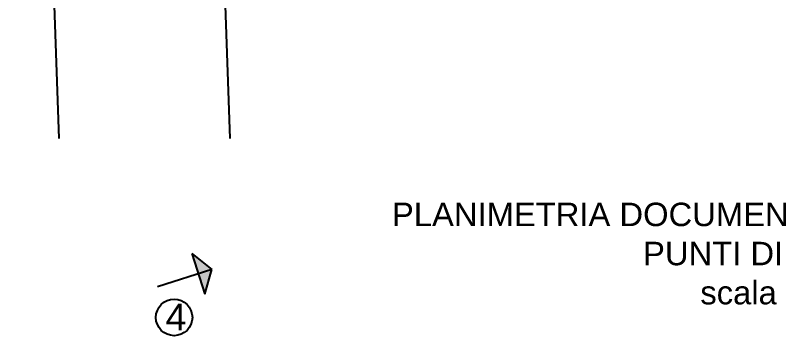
# Model space of a CAD drawing. Extents: x 4528.4 to 4562.1, y -3722.5 to -3696.6.
# Drawn here: x 4528.41 to 4539.82, y -3722.45 to -3717.67 of the extents above; entities that cross this region are included whole.
import ezdxf

# ---------------------------------------------------------------- set-up
doc = ezdxf.new("R2010")
doc.units = 0
for name, color, linetype, true_color in [('intestaz', 7, 'Continuous', 0xffffff), ('planim', 1, 'Continuous', 0xff0000), ('titoli', 7, 'Continuous', 0xffffff)]:
    doc.layers.add(name, color=color, linetype=linetype, true_color=true_color)
doc.styles.add('textstyle10', font='')
doc.styles.add('textstyle14', font='')
doc.styles.get('textstyle10').set_extended_font_data('complex')
doc.styles.get('textstyle14').set_extended_font_data('Arial')

msp = doc.modelspace()

# ---------------------------------------------------------------- hatches: boundary and pattern name
at = {"layer": 'intestaz', "true_color": 0xffffff}
h = msp.add_hatch(color=7, dxfattribs=at)
h.paths.add_polyline_path([(4531.243, -3721.834), (4531.348, -3721.465), (4531.146, -3721.53)], flags=0)
h.paths.add_polyline_path([(4531.146, -3721.53), (4531.348, -3721.465), (4531.049, -3721.227)], flags=0)

# ---------------------------------------------------------------- linework, layer by layer
at = {"layer": 'intestaz', "color": 7, "true_color": 0xffffff}
for p, q in [((4531.049, -3721.227), (4531.348, -3721.465)), ((4531.049, -3721.227), (4531.243, -3721.834)), ((4531.348, -3721.465), (4530.539, -3721.725)), ((4531.243, -3721.834), (4531.348, -3721.465))]:
    msp.add_line(p, q, dxfattribs=at)
msp.add_circle((4530.785, -3722.181), 0.272, dxfattribs=at)
at = {"layer": 'planim'}
for p, q in [((4528.414, -3700.594), (4529.064, -3719.511)), ((4531.358, -3712.018), (4531.616, -3719.511))]:
    msp.add_line(p, q, dxfattribs=at)

# ---------------------------------------------------------------- texts
at = {"layer": 'intestaz', "color": 7, "true_color": 0xffffff, "insert": (4530.658, -3721.973), "char_height": 0.4, "width": 22.75647, "attachment_point": 1, "style": 'textstyle14'}
msp.add_mtext('4', dxfattribs=at)
at = {"layer": 'titoli', "insert": (4539.89, -3720.469), "char_height": 0.35, "width": 15.53972, "attachment_point": 2, "style": 'textstyle10'}
msp.add_mtext('{\\fArial|b0|i0|c0|p34;PLANIMETRIA DOCUMENTAZIONE FOTOGRAFICA\\PPUNTI DI SCATTO\\Pscala 1:200}', dxfattribs=at)

doc.saveas('drawing.dxf')
